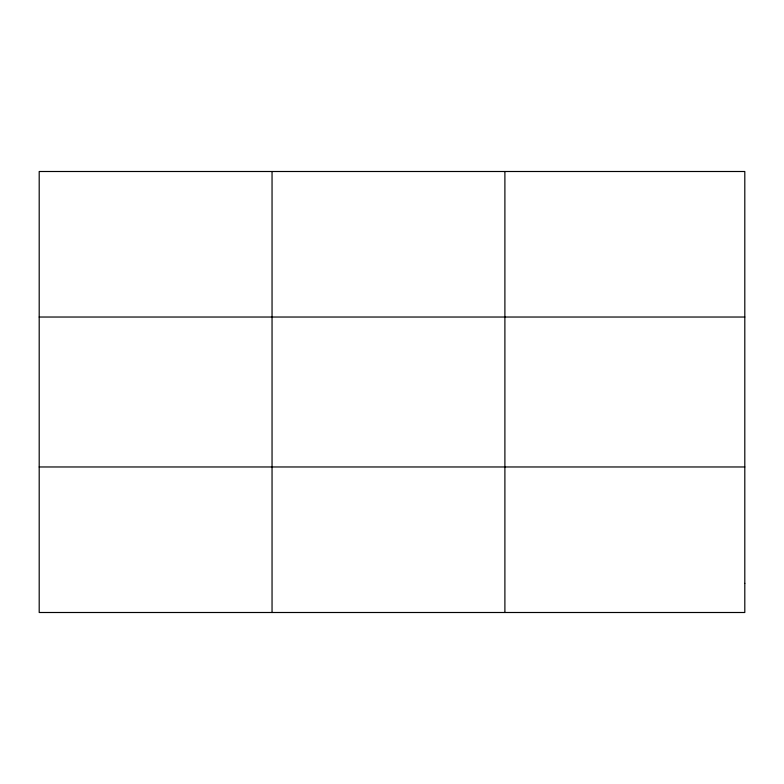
<?xml version="1.0" encoding="UTF-8"?>
<svg xmlns="http://www.w3.org/2000/svg" width="784" height="784" viewBox="0 0 784 784"><rect width="100%" height="100%" fill="white"/><g stroke="black" fill="none" stroke-linecap="round" stroke-linejoin="round"><path stroke-width="1.18" d="M272.048 171.5L272.048 612.5M504.896 171.5L504.896 612.5M39.2 317.03L744.8 317.03M39.2 466.97L744.8 466.97M744.8 583.394L744.8 612.5L39.2 612.5L39.2 171.5L744.8 171.5L744.8 583.394"/></g></svg>
